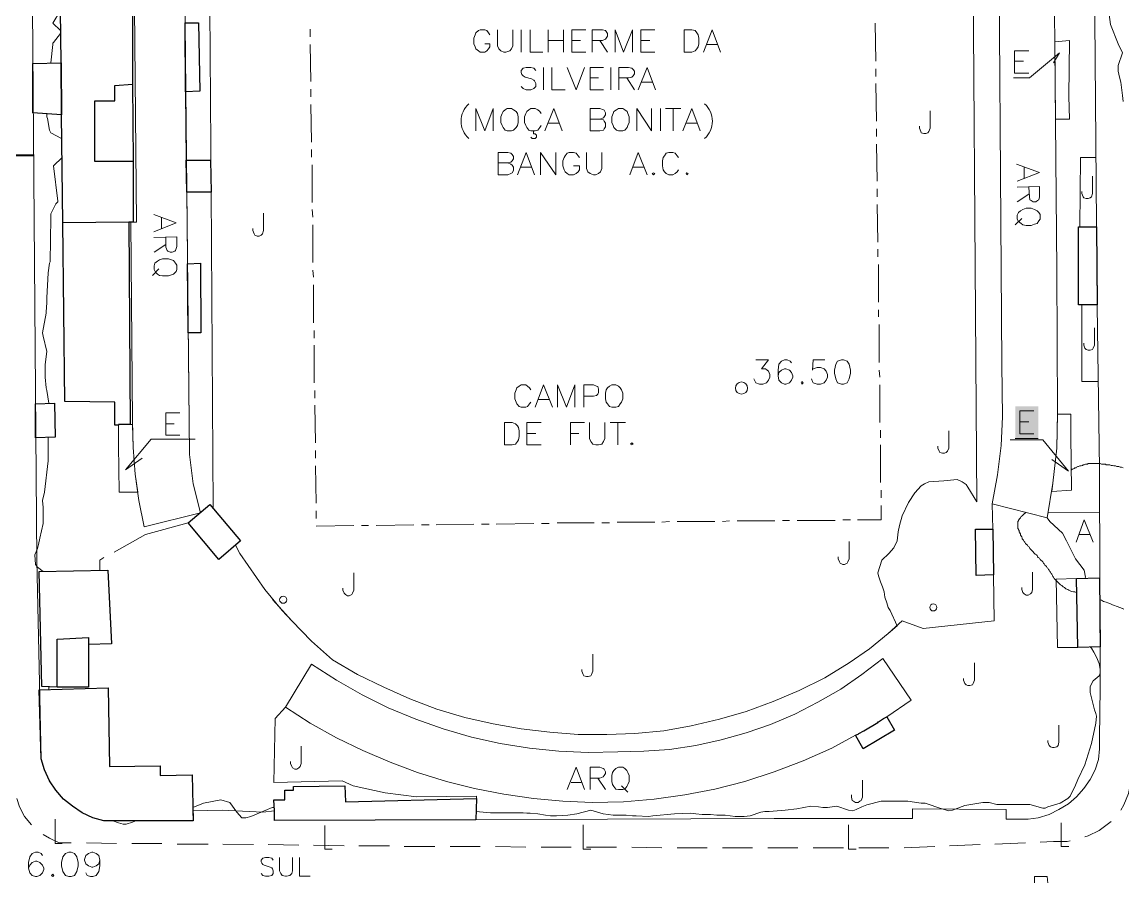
# Model space of a CAD drawing. Extents: x -2391 to 32076, y -11492 to 5852.
# Drawn here: x 4478.2 to 4624, y -1182.6 to -1069.4 of the extents above; entities that cross this region are included whole.
import ezdxf

# ---------------------------------------------------------------- set-up
doc = ezdxf.new("R2010")
doc.units = 0
doc.header["$LTSCALE"] = 7
for name, color, linetype in [('ALVE-CT', 3, 'CONTINUOUS'), ('PDF_A101 - EDIFICACAO', 7, 'CONTINUOUS'), ('PDF_A103 - PROJECAO_1', 7, 'CONTINUOUS'), ('PDF_A104 - PROJECAO_2', 7, 'CONTINUOUS'), ('PDF_A124 - MURO', 7, 'CONTINUOUS'), ('PDF_A133 - CANTEIRO_JARDIM_ESTUFA', 7, 'CONTINUOUS'), ('PDF_A135 - CAMPO_FUTEBOL', 7, 'CONTINUOUS'), ('PDF_A136 - ARQUIBANCADA', 7, 'CONTINUOUS'), ('PDF_B216 - OUTRAS_ENTIDADES_PRIVADAS', 7, 'CONTINUOUS'), ('PDF_C301 - MEIO_FIO_2D', 7, 'CONTINUOUS'), ('PDF_C307 - TXT_NOME_LOGRADOURO', 7, 'CONTINUOUS'), ('PDF_C315 - ESCADARIA', 7, 'CONTINUOUS'), ('PDF_C317 - BOCA_LOBO', 7, 'CONTINUOUS'), ('PDF_CARIMBO', 7, 'CONTINUOUS'), ('PDF_F601 - LIMITE_VEGETACAO', 7, 'CONTINUOUS'), ('PDF_F604 - TXT_AGRUPAMENTO_ARVORE', 7, 'CONTINUOUS'), ('PDF_I902 - LUMINARIA', 7, 'CONTINUOUS'), ('PDF_I903 - POSTE', 7, 'CONTINUOUS'), ('PDF_M1306 - SETA_INDICADORA_TEXTO', 7, 'CONTINUOUS'), ('PDF_N1401 - CURVA_MESTRA', 7, 'CONTINUOUS'), ('PDF_N1402 - CURVA_INTERMEDIARIA', 7, 'CONTINUOUS'), ('PDF_N1403 - COTA_DE_APARELHO', 7, 'CONTINUOUS')]:
    doc.layers.add(name, color=color, linetype=linetype)

msp = doc.modelspace()

# ---------------------------------------------------------------- linework, layer by layer
at = {"layer": 'ALVE-CT'}
msp.add_circle((4550.796, -1271.53), 500, dxfattribs=at)
at = {"layer": 'PDF_A101 - EDIFICACAO', "lineweight": 30}
for points in [[(4485.859, -1046.833), (4485.859, -1052.082), (4491.954, -1051.997), (4491.954, -1055.807), (4492.039, -1067.575), (4492.801, -1067.575), (4492.801, -1077.65), (4492.886, -1087.894), (4492.886, -1095.938), (4492.293, -1095.938), (4492.462, -1122.691), (4490.938, -1122.691), (4490.938, -1122.776), (4490.43, -1122.776), (4490.43, -1119.728), (4483.827, -1119.643), (4483.573, -1096.022), (4483.403, -1081.714), (4483.319, -1074.856), (4483.234, -1067.914), (4483.149, -1056.315), (4479.424, -1056.4), (4479.339, -1046.917)], [(4501.691, -1078.581), (4499.828, -1078.666), (4499.743, -1069.522), (4501.521, -1069.522)], [(4483.403, -1081.714), (4479.593, -1081.46), (4479.593, -1074.941), (4483.319, -1074.856)], [(4503.215, -1091.958), (4499.997, -1091.958), (4499.913, -1087.725), (4503.13, -1087.725)], [(4620.474, -1096.53), (4620.559, -1106.859), (4618.103, -1106.859), (4618.103, -1096.53)], [(4501.86, -1110.584), (4500.167, -1110.584), (4500.082, -1101.441), (4501.775, -1101.356)], [(4482.557, -1124.385), (4479.932, -1124.469), (4479.932, -1119.982), (4482.472, -1119.897)], [(4507.109, -1138.1), (4504.231, -1140.555), (4500.167, -1135.729), (4503.045, -1133.274)], [(4606.843, -1142.587), (4604.557, -1142.672), (4604.472, -1136.576), (4606.758, -1136.576)], [(4486.959, -1151.816), (4486.959, -1157.488), (4482.811, -1157.488), (4480.779, -1157.403), (4480.44, -1142.164), (4489.499, -1141.995), (4490.007, -1151.731)], [(4620.982, -1152.154), (4618.019, -1152.239), (4617.849, -1143.095), (4620.897, -1143.011)], [(4489.584, -1157.573), (4489.753, -1167.986), (4496.441, -1167.902), (4496.441, -1169.172), (4500.675, -1169.087), (4500.844, -1175.183), (4488.991, -1175.183), (4487.552, -1174.759), (4486.113, -1174.082), (4484.843, -1173.236), (4483.657, -1172.304), (4482.641, -1171.119), (4481.795, -1169.849), (4481.117, -1168.41), (4480.694, -1166.97), (4480.44, -1157.827)], [(4593.72, -1163.161), (4589.572, -1165.616), (4588.556, -1163.838), (4588.979, -1163.669), (4588.979, -1163.584), (4589.656, -1163.245), (4591.519, -1162.145), (4591.519, -1162.06), (4591.604, -1162.06), (4592.281, -1161.637), (4592.535, -1161.467), (4592.704, -1161.383)], [(4520.909, -1170.526), (4520.994, -1172.643), (4538.35, -1172.22), (4538.265, -1175.013), (4511.596, -1175.098), (4511.596, -1173.828), (4511.512, -1172.389), (4512.951, -1172.389), (4512.951, -1171.119), (4514.136, -1171.119), (4514.136, -1170.611)]]:
    msp.add_lwpolyline(points, close=True, dxfattribs=at)
at = {"layer": 'PDF_A103 - PROJECAO_1', "lineweight": 30}
for points in [[(4492.293, -1095.938), (4483.573, -1096.022), (4483.403, -1081.714), (4483.319, -1074.856), (4483.234, -1067.914), (4492.039, -1067.575), (4492.801, -1067.575), (4492.801, -1077.65), (4492.886, -1087.894), (4492.886, -1095.938)], [(4486.959, -1151.816), (4486.959, -1157.488), (4482.811, -1157.488), (4482.811, -1151.138), (4486.959, -1150.884)]]:
    msp.add_lwpolyline(points, close=True, dxfattribs=at)
at = {"layer": 'PDF_A104 - PROJECAO_2', "lineweight": 30}
msp.add_lwpolyline([(4492.886, -1087.894), (4487.806, -1087.894), (4487.806, -1079.851), (4490.43, -1079.851), (4490.43, -1077.819), (4492.801, -1077.65)], close=True, dxfattribs=at)
at = {"layer": 'PDF_A124 - MURO', "lineweight": 9}
for points in [[(4619.712, -1003.908), (4620.559, -1107.028), (4620.897, -1128.533), (4620.982, -1157.573), (4620.897, -1164.176), (4620.897, -1165.616), (4620.728, -1167.055), (4620.305, -1168.41), (4619.627, -1169.68), (4618.781, -1170.865), (4617.849, -1171.966), (4616.749, -1172.897), (4615.479, -1173.659), (4614.209, -1174.336), (4612.769, -1174.759), (4611.415, -1174.929), (4609.891, -1174.929), (4608.536, -1174.929), (4608.536, -1173.659), (4596.091, -1173.574), (4596.091, -1174.844), (4577.803, -1174.844), (4511.596, -1175.098), (4511.596, -1173.828), (4510.072, -1173.997), (4504.654, -1173.744), (4500.759, -1173.828), (4500.844, -1175.183), (4488.991, -1175.183), (4487.552, -1174.759), (4486.113, -1174.082), (4484.843, -1173.236), (4483.657, -1172.304), (4482.641, -1171.119), (4481.795, -1169.849), (4481.117, -1168.41), (4480.694, -1166.97), (4480.101, -1140.725), (4478.831, -977.408)], [(4499.743, -1069.522), (4499.489, -1043.361)], [(4607.436, -1045.478), (4607.944, -1114.733), (4608.028, -1121.675), (4607.859, -1125.485), (4607.351, -1129.38), (4606.674, -1133.19), (4606.758, -1136.576)], [(4499.913, -1087.725), (4499.828, -1078.666)], [(4501.775, -1134.375), (4500.844, -1130.565), (4500.336, -1126.67), (4499.997, -1091.958)], [(4490.346, -1139.624), (4494.494, -1137.253), (4500.167, -1135.729)], [(4488.483, -1141.995), (4488.483, -1140.64), (4488.991, -1140.301)], [(4511.342, -1145.889), (4513.882, -1148.683), (4516.507, -1151.392), (4519.301, -1153.848), (4522.603, -1155.795), (4526.074, -1157.488), (4529.545, -1159.012), (4533.101, -1160.367), (4536.826, -1161.467), (4540.551, -1162.314), (4544.277, -1162.991), (4548.086, -1163.415), (4551.812, -1163.753), (4555.621, -1163.753), (4559.347, -1163.584), (4563.157, -1163.245), (4566.797, -1162.568), (4570.522, -1161.721), (4574.078, -1160.705), (4577.634, -1159.351), (4581.105, -1157.911), (4584.492, -1156.218), (4587.709, -1154.271), (4590.418, -1152.408), (4592.874, -1150.376), (4594.736, -1148.683), (4597.53, -1149.699), (4606.928, -1148.683), (4606.843, -1142.587)]]:
    msp.add_lwpolyline(points, dxfattribs=at)
at = {"layer": 'PDF_A133 - CANTEIRO_JARDIM_ESTUFA', "lineweight": 9}
for points in [[(4603.964, -1039.297), (4604.642, -1132.936), (4603.456, -1130.988), (4603.202, -1130.65), (4602.694, -1130.311), (4602.017, -1129.972), (4600.239, -1130.142), (4598.292, -1130.311), (4597.699, -1130.565), (4597.276, -1130.819), (4596.429, -1131.75), (4595.583, -1133.02), (4594.736, -1134.798), (4594.397, -1136.068), (4594.228, -1136.915), (4594.059, -1138.1), (4593.635, -1139.031), (4592.958, -1139.793), (4592.027, -1140.64), (4591.519, -1142.333), (4591.604, -1142.757), (4591.858, -1143.519), (4592.112, -1144.196), (4592.366, -1144.873), (4592.45, -1145.55), (4592.704, -1146.312), (4592.874, -1146.905), (4593.127, -1147.328), (4594.059, -1149.36), (4592.874, -1150.376), (4590.418, -1152.408), (4587.709, -1154.271), (4584.492, -1156.218), (4581.105, -1157.911), (4577.634, -1159.351), (4574.078, -1160.705), (4570.522, -1161.721), (4566.797, -1162.568), (4563.157, -1163.245), (4559.347, -1163.584), (4555.621, -1163.753), (4551.812, -1163.753), (4548.086, -1163.415), (4544.277, -1162.991), (4540.551, -1162.314), (4536.826, -1161.467), (4533.101, -1160.367), (4529.545, -1159.012), (4526.074, -1157.488), (4522.603, -1155.795), (4519.301, -1153.848), (4516.507, -1151.392), (4513.882, -1148.683), (4512.612, -1147.328), (4510.326, -1144.535), (4507.024, -1139.793), (4506.432, -1138.693), (4507.109, -1138.1), (4503.469, -1133.782), (4503.215, -1091.958), (4502.791, -1037.096)], [(4598.461, -1081.206), (4598.461, -1083.492), (4598.292, -1083.915), (4598.123, -1084.085), (4597.869, -1084.169), (4597.615, -1084.169), (4597.276, -1084.085), (4597.191, -1083.915), (4597.022, -1083.492), (4597.022, -1083.238)], [(4618.273, -1096.53), (4618.357, -1087.386), (4620.389, -1087.386)], [(4619.966, -1089.842), (4619.966, -1092.128), (4619.797, -1092.551), (4619.627, -1092.72), (4619.373, -1092.805), (4619.119, -1092.805), (4618.781, -1092.72), (4618.696, -1092.551), (4618.527, -1092.128), (4618.527, -1091.874)], [(4510.157, -1094.752), (4510.157, -1097.038), (4509.988, -1097.461), (4509.818, -1097.631), (4509.564, -1097.8), (4509.31, -1097.8), (4508.972, -1097.631), (4508.887, -1097.461), (4508.718, -1097.038), (4508.718, -1096.784)], [(4618.527, -1106.859), (4618.527, -1117.019), (4620.728, -1117.019)], [(4620.22, -1109.907), (4620.22, -1112.193), (4620.051, -1112.616), (4619.966, -1112.786), (4619.627, -1112.87), (4619.373, -1112.87), (4619.119, -1112.786), (4618.95, -1112.616), (4618.781, -1112.193), (4618.781, -1111.939)], [(4600.917, -1123.538), (4600.917, -1125.824), (4600.747, -1126.247), (4600.578, -1126.416), (4600.324, -1126.501), (4600.07, -1126.501), (4599.731, -1126.416), (4599.647, -1126.247), (4599.477, -1125.824), (4599.477, -1125.57)], [(4620.897, -1134.29), (4614.124, -1134.375)], [(4587.709, -1138.185), (4587.709, -1140.471), (4587.54, -1140.894), (4587.455, -1141.063), (4587.116, -1141.233), (4586.862, -1141.233), (4586.524, -1141.063), (4586.439, -1140.894), (4586.27, -1140.471), (4586.27, -1140.217)], [(4522.095, -1142.333), (4522.095, -1144.619), (4521.925, -1145.042), (4521.841, -1145.212), (4521.502, -1145.381), (4521.248, -1145.381), (4520.994, -1145.212), (4520.825, -1145.042), (4520.655, -1144.619), (4520.655, -1144.365)], [(4612.008, -1142.249), (4612.008, -1144.535), (4611.923, -1144.958), (4611.754, -1145.127), (4611.415, -1145.296), (4611.161, -1145.296), (4610.907, -1145.127), (4610.738, -1144.958), (4610.568, -1144.535), (4610.568, -1144.281)], [(4618.019, -1152.239), (4615.309, -1152.239), (4615.14, -1143.18), (4617.849, -1143.095)], [(4553.759, -1153.086), (4553.759, -1155.371), (4553.59, -1155.795), (4553.505, -1155.964), (4553.166, -1156.049), (4552.912, -1156.049), (4552.574, -1155.964), (4552.489, -1155.795), (4552.32, -1155.371), (4552.32, -1155.117)], [(4604.303, -1154.271), (4604.303, -1156.557), (4604.134, -1156.98), (4604.049, -1157.149), (4603.71, -1157.234), (4603.456, -1157.234), (4603.202, -1157.149), (4603.033, -1156.98), (4602.864, -1156.557), (4602.864, -1156.303)], [(4513.036, -1160.113), (4511.681, -1161.637), (4511.512, -1170.103), (4520.571, -1169.849), (4522.01, -1170.526), (4526.243, -1171.458), (4530.392, -1171.966), (4538.35, -1171.881), (4538.35, -1172.22)], [(4615.479, -1162.483), (4615.479, -1164.769), (4615.394, -1165.192), (4615.225, -1165.362), (4614.886, -1165.446), (4614.632, -1165.446), (4614.378, -1165.362), (4614.209, -1165.192), (4614.039, -1164.769), (4614.039, -1164.515)], [(4515.152, -1165.277), (4515.152, -1167.563), (4514.983, -1167.986), (4514.814, -1168.156), (4514.56, -1168.325), (4514.306, -1168.325), (4513.967, -1168.156), (4513.882, -1167.986), (4513.713, -1167.563), (4513.713, -1167.309)], [(4589.487, -1169.764), (4589.487, -1172.05), (4589.318, -1172.474), (4589.148, -1172.558), (4588.894, -1172.728), (4588.556, -1172.728), (4588.302, -1172.558), (4588.132, -1172.474), (4588.048, -1172.05), (4588.048, -1171.712)]]:
    msp.add_lwpolyline(points, dxfattribs=at)
at = {"layer": 'PDF_A135 - CAMPO_FUTEBOL', "lineweight": 9}
for points in [[(4516.337, -1070.369), (4516.337, -1071.385)], [(4591.265, -1074.602), (4591.18, -1069.607)], [(4516.337, -1072.401), (4516.422, -1077.311)], [(4591.265, -1076.634), (4591.265, -1075.618)], [(4591.35, -1082.561), (4591.265, -1077.565)], [(4516.422, -1078.327), (4516.422, -1079.343)], [(4516.422, -1080.359), (4516.507, -1085.355)], [(4591.35, -1084.593), (4591.35, -1083.577)], [(4516.507, -1086.286), (4516.507, -1087.302)], [(4591.434, -1090.519), (4591.35, -1085.609)], [(4516.591, -1088.318), (4516.591, -1093.313)], [(4591.434, -1092.551), (4591.434, -1091.535)], [(4591.519, -1098.562), (4591.434, -1093.567)], [(4516.591, -1094.244), (4516.676, -1095.26)], [(4516.676, -1096.276), (4516.676, -1101.271)], [(4591.519, -1100.509), (4591.519, -1099.493)], [(4516.676, -1102.287), (4516.761, -1103.219)], [(4591.604, -1106.52), (4591.604, -1101.525)], [(4516.761, -1104.235), (4516.761, -1109.23)], [(4591.604, -1108.468), (4591.604, -1107.536)], [(4591.688, -1114.479), (4591.688, -1109.484)], [(4516.845, -1110.246), (4516.845, -1111.262)], [(4516.845, -1112.193), (4516.845, -1117.188)], [(4591.773, -1116.426), (4591.688, -1115.495)], [(4516.93, -1118.204), (4516.93, -1119.22)], [(4545.546, -1118.119), (4545.377, -1117.865), (4545.123, -1117.611), (4544.869, -1117.442), (4544.277, -1117.442), (4544.023, -1117.611), (4543.684, -1117.865), (4543.599, -1118.119), (4543.43, -1118.543), (4543.43, -1119.305), (4543.599, -1119.728), (4543.684, -1119.982), (4544.023, -1120.321), (4544.277, -1120.405), (4544.869, -1120.405), (4545.123, -1120.321), (4545.377, -1119.982), (4545.546, -1119.728)], [(4546.139, -1120.405), (4547.24, -1117.442), (4548.425, -1120.405)], [(4549.102, -1120.405), (4549.102, -1117.442), (4550.288, -1120.405), (4551.388, -1117.442), (4551.388, -1120.405)], [(4552.574, -1120.405), (4552.574, -1117.442), (4553.844, -1117.442), (4554.267, -1117.611), (4554.436, -1117.696), (4554.521, -1118.035), (4554.521, -1118.458), (4554.436, -1118.712), (4554.267, -1118.881), (4553.844, -1118.966), (4552.574, -1118.966)], [(4591.773, -1122.437), (4591.773, -1117.442)], [(4546.562, -1119.389), (4548.002, -1119.389)], [(4516.93, -1120.151), (4517.015, -1125.147)], [(4546.901, -1125.4), (4545.038, -1125.4), (4545.038, -1122.437), (4546.901, -1122.437)], [(4550.796, -1125.4), (4550.796, -1122.437), (4552.658, -1122.437)], [(4553.336, -1122.437), (4553.336, -1124.554), (4553.505, -1124.977), (4553.759, -1125.316), (4554.182, -1125.4), (4554.521, -1125.4), (4554.944, -1125.316), (4555.198, -1124.977), (4555.367, -1124.554), (4555.367, -1122.437)], [(4556.045, -1122.437), (4558.077, -1122.437)], [(4557.061, -1122.437), (4557.061, -1125.4)], [(4545.038, -1123.877), (4546.224, -1123.877)], [(4550.796, -1123.877), (4551.896, -1123.877)], [(4591.858, -1124.469), (4591.858, -1123.453)], [(4591.858, -1130.396), (4591.858, -1125.4)], [(4517.015, -1126.162), (4517.015, -1127.178)], [(4517.015, -1128.194), (4517.099, -1133.105)], [(4591.942, -1132.428), (4591.942, -1131.412)], [(4517.099, -1134.121), (4517.099, -1135.137)], [(4588.81, -1135.306), (4591.942, -1135.306), (4591.942, -1133.444)], [(4525.058, -1136.068), (4530.053, -1135.983)], [(4531.069, -1135.983), (4532.085, -1135.983)], [(4533.016, -1135.983), (4538.011, -1135.899)], [(4539.027, -1135.899), (4540.043, -1135.899)], [(4540.975, -1135.899), (4545.97, -1135.814)], [(4546.986, -1135.814), (4548.002, -1135.814)], [(4549.018, -1135.729), (4553.928, -1135.729)], [(4554.944, -1135.729), (4555.96, -1135.729)], [(4556.976, -1135.645), (4561.971, -1135.645)], [(4562.903, -1135.645), (4563.918, -1135.56)], [(4564.934, -1135.56), (4569.93, -1135.56)], [(4570.946, -1135.56), (4571.877, -1135.475)], [(4572.893, -1135.475), (4577.888, -1135.475)], [(4578.904, -1135.391), (4579.835, -1135.391)], [(4580.851, -1135.391), (4585.846, -1135.391)], [(4586.862, -1135.306), (4587.878, -1135.306)], [(4517.099, -1136.153), (4522.095, -1136.068)], [(4523.111, -1136.068), (4524.042, -1136.068)]]:
    msp.add_lwpolyline(points, dxfattribs=at)
for points in [[(4556.299, -1117.442), (4555.96, -1117.611), (4555.706, -1117.865), (4555.537, -1118.119), (4555.452, -1118.543), (4555.452, -1119.305), (4555.537, -1119.728), (4555.706, -1119.982), (4555.96, -1120.321), (4556.299, -1120.405), (4556.807, -1120.405), (4557.145, -1120.321), (4557.399, -1119.982), (4557.569, -1119.728), (4557.738, -1119.305), (4557.738, -1118.543), (4557.569, -1118.119), (4557.399, -1117.865), (4557.145, -1117.611), (4556.807, -1117.442)], [(4542.075, -1125.4), (4542.075, -1122.437), (4543.091, -1122.437), (4543.515, -1122.607), (4543.769, -1122.861), (4543.938, -1123.115), (4544.023, -1123.538), (4544.023, -1124.3), (4543.938, -1124.723), (4543.769, -1124.977), (4543.515, -1125.316), (4543.091, -1125.4)], [(4558.923, -1125.147), (4558.754, -1125.316), (4558.923, -1125.4), (4559.093, -1125.316)]]:
    msp.add_lwpolyline(points, close=True, dxfattribs=at)
at = {"layer": 'PDF_A136 - ARQUIBANCADA', "lineweight": 9}
for points in [[(4614.632, -1038.281), (4615.225, -1102.287), (4615.309, -1121.167), (4615.225, -1125.824), (4614.717, -1130.48), (4613.955, -1135.052), (4606.674, -1133.19), (4607.351, -1129.38), (4607.859, -1125.485), (4608.028, -1121.675), (4607.944, -1114.733), (4607.436, -1045.478)], [(4499.489, -1043.361), (4500.336, -1126.67), (4500.844, -1130.565), (4501.775, -1134.375), (4494.325, -1136.237), (4493.648, -1132.766), (4493.14, -1129.295), (4492.886, -1125.739), (4492.801, -1122.268), (4492.547, -1095.938), (4493.309, -1095.938), (4493.055, -1067.575)], [(4609.891, -1088.233), (4612.939, -1089.334), (4609.976, -1090.519)], [(4610.907, -1088.656), (4610.907, -1090.096)], [(4609.976, -1091.281), (4612.939, -1091.196), (4612.939, -1092.551), (4612.854, -1092.974), (4612.685, -1093.059), (4612.431, -1093.228), (4612.092, -1093.228), (4611.838, -1093.059), (4611.669, -1092.974), (4611.584, -1092.551), (4611.5, -1091.281)], [(4611.5, -1092.212), (4609.976, -1093.228)], [(4495.595, -1094.922), (4498.558, -1096.022), (4495.595, -1097.207)], [(4496.611, -1095.345), (4496.611, -1096.784)], [(4610.568, -1095.43), (4609.722, -1096.276)], [(4495.595, -1097.969), (4498.643, -1097.885), (4498.643, -1099.155), (4498.473, -1099.663), (4498.389, -1099.747), (4498.05, -1099.917), (4497.796, -1099.917), (4497.457, -1099.747), (4497.373, -1099.663), (4497.203, -1099.239), (4497.203, -1097.885)], [(4497.203, -1098.901), (4495.68, -1099.917)], [(4496.272, -1102.118), (4495.426, -1102.965)], [(4550.372, -1171.034), (4551.558, -1168.071), (4552.658, -1171.034)], [(4553.42, -1171.034), (4553.42, -1168.071), (4554.69, -1168.071), (4555.113, -1168.24), (4555.283, -1168.325), (4555.452, -1168.664), (4555.452, -1168.918), (4555.283, -1169.172), (4555.113, -1169.341), (4554.69, -1169.51), (4553.42, -1169.51)], [(4554.436, -1169.51), (4555.452, -1171.034)], [(4550.88, -1170.103), (4552.235, -1170.103)], [(4557.569, -1170.526), (4558.415, -1171.373)]]:
    msp.add_lwpolyline(points, dxfattribs=at)
for points in [[(4613.023, -1094.922), (4612.854, -1094.668), (4612.6, -1094.414), (4612.262, -1094.244), (4611.838, -1094.075), (4611.161, -1094.075), (4610.738, -1094.244), (4610.399, -1094.414), (4610.145, -1094.668), (4609.976, -1095.006), (4609.976, -1095.514), (4610.145, -1095.853), (4610.484, -1096.107), (4610.738, -1096.276), (4611.161, -1096.361), (4611.838, -1096.361), (4612.262, -1096.192), (4612.6, -1096.107), (4612.854, -1095.768), (4613.023, -1095.514)], [(4498.643, -1101.61), (4498.473, -1101.356), (4498.219, -1101.017), (4497.965, -1100.933), (4497.542, -1100.763), (4496.78, -1100.763), (4496.357, -1100.933), (4496.103, -1101.102), (4495.764, -1101.356), (4495.68, -1101.695), (4495.68, -1102.203), (4495.849, -1102.541), (4496.103, -1102.795), (4496.357, -1102.965), (4496.78, -1103.049), (4497.542, -1103.049), (4497.965, -1102.88), (4498.219, -1102.795), (4498.558, -1102.457), (4498.643, -1102.203)], [(4516.507, -1154.44), (4519.809, -1156.557), (4523.195, -1158.504), (4526.666, -1160.197), (4530.307, -1161.721), (4533.948, -1162.991), (4537.673, -1164.092), (4541.483, -1164.938), (4545.377, -1165.531), (4549.272, -1165.954), (4553.166, -1166.124), (4557.061, -1166.039), (4560.532, -1165.954), (4563.918, -1165.7), (4567.39, -1165.192), (4570.776, -1164.43), (4574.078, -1163.499), (4577.295, -1162.399), (4580.513, -1161.044), (4583.56, -1159.435), (4586.608, -1157.742), (4589.402, -1155.795), (4592.196, -1153.678), (4595.921, -1159.181), (4592.704, -1161.383), (4592.535, -1161.467), (4592.281, -1161.637), (4591.604, -1162.06), (4591.519, -1162.145), (4589.656, -1163.245), (4588.979, -1163.584), (4588.979, -1163.669), (4588.556, -1163.838), (4585.423, -1165.531), (4581.613, -1167.224), (4577.803, -1168.664), (4573.909, -1169.934), (4569.93, -1170.95), (4565.95, -1171.712), (4561.887, -1172.304), (4557.823, -1172.643), (4553.674, -1172.728), (4549.78, -1172.558), (4545.885, -1172.22), (4541.991, -1171.627), (4538.096, -1170.865), (4534.371, -1169.934), (4530.561, -1168.748), (4526.92, -1167.394), (4523.28, -1165.87), (4519.809, -1164.176), (4516.337, -1162.229), (4513.036, -1160.113)], [(4557.145, -1168.071), (4556.807, -1168.24), (4556.553, -1168.494), (4556.383, -1168.748), (4556.299, -1169.172), (4556.299, -1169.934), (4556.383, -1170.357), (4556.553, -1170.611), (4556.807, -1170.95), (4557.145, -1171.034), (4557.738, -1171.034), (4557.992, -1170.95), (4558.246, -1170.611), (4558.415, -1170.357), (4558.585, -1169.934), (4558.585, -1169.172), (4558.415, -1168.748), (4558.246, -1168.494), (4557.992, -1168.24), (4557.738, -1168.071)]]:
    msp.add_lwpolyline(points, close=True, dxfattribs=at)
at = {"layer": 'PDF_B216 - OUTRAS_ENTIDADES_PRIVADAS', "lineweight": 9}
for points in [[(4540.128, -1071.131), (4539.959, -1070.877), (4539.705, -1070.538), (4539.451, -1070.454), (4538.858, -1070.454), (4538.604, -1070.538), (4538.265, -1070.877), (4538.181, -1071.131), (4538.011, -1071.554), (4538.011, -1072.316), (4538.181, -1072.74), (4538.265, -1072.994), (4538.604, -1073.248), (4538.858, -1073.417), (4539.451, -1073.417), (4539.705, -1073.248), (4539.959, -1072.994), (4540.128, -1072.74), (4540.128, -1072.316), (4539.451, -1072.316)], [(4541.144, -1070.454), (4541.144, -1072.57), (4541.313, -1072.994), (4541.567, -1073.248), (4541.991, -1073.417), (4542.245, -1073.417), (4542.753, -1073.248), (4543.007, -1072.994), (4543.176, -1072.57), (4543.176, -1070.454)], [(4544.277, -1070.454), (4544.277, -1073.417)], [(4545.462, -1070.454), (4545.462, -1073.417), (4547.155, -1073.417)], [(4547.832, -1070.454), (4547.832, -1073.417)], [(4549.864, -1070.454), (4549.864, -1073.417)], [(4552.828, -1073.417), (4550.965, -1073.417), (4550.965, -1070.454), (4552.828, -1070.454)], [(4553.674, -1073.417), (4553.674, -1070.454), (4555.029, -1070.454), (4555.452, -1070.538), (4555.537, -1070.708), (4555.706, -1070.962), (4555.706, -1071.3), (4555.537, -1071.554), (4555.452, -1071.724), (4555.029, -1071.893), (4553.674, -1071.893)], [(4556.722, -1073.417), (4556.722, -1070.454), (4557.823, -1073.417), (4559.008, -1070.454), (4559.008, -1073.417)], [(4561.971, -1073.417), (4560.109, -1073.417), (4560.109, -1070.454), (4561.971, -1070.454)], [(4568.406, -1073.417), (4569.591, -1070.454), (4570.692, -1073.417)], [(4547.832, -1071.893), (4549.864, -1071.893)], [(4550.965, -1071.893), (4552.15, -1071.893)], [(4554.69, -1071.893), (4555.706, -1073.417)], [(4560.109, -1071.893), (4561.294, -1071.893)], [(4568.829, -1072.401), (4570.268, -1072.401)], [(4546.224, -1075.872), (4545.97, -1075.534), (4545.546, -1075.449), (4544.954, -1075.449), (4544.53, -1075.534), (4544.277, -1075.872), (4544.277, -1076.126), (4544.361, -1076.38), (4544.53, -1076.55), (4544.784, -1076.719), (4545.631, -1076.973), (4545.97, -1077.142), (4546.054, -1077.227), (4546.224, -1077.565), (4546.224, -1077.989), (4545.97, -1078.243), (4545.546, -1078.412), (4544.954, -1078.412), (4544.53, -1078.243), (4544.277, -1077.989)], [(4547.24, -1075.449), (4547.24, -1078.412)], [(4548.34, -1075.449), (4548.34, -1078.412), (4550.118, -1078.412)], [(4550.372, -1075.449), (4551.558, -1078.412), (4552.658, -1075.449)], [(4555.198, -1078.412), (4553.42, -1078.412), (4553.42, -1075.449), (4555.198, -1075.449)], [(4556.129, -1075.449), (4556.129, -1078.412)], [(4557.23, -1078.412), (4557.23, -1075.449), (4558.5, -1075.449), (4558.923, -1075.534), (4559.093, -1075.703), (4559.262, -1075.957), (4559.262, -1076.296), (4559.093, -1076.55), (4558.923, -1076.719), (4558.5, -1076.804), (4557.23, -1076.804)], [(4559.77, -1078.412), (4560.955, -1075.449), (4562.056, -1078.412)], [(4553.42, -1076.804), (4554.521, -1076.804)], [(4558.246, -1076.804), (4559.262, -1078.412)], [(4560.193, -1077.396), (4561.633, -1077.396)], [(4538.265, -1083.831), (4538.265, -1080.867), (4539.451, -1083.831), (4540.551, -1080.867), (4540.551, -1083.831)], [(4546.901, -1081.545), (4546.732, -1081.291), (4546.478, -1081.037), (4546.139, -1080.867), (4545.546, -1080.867), (4545.292, -1081.037), (4545.038, -1081.291), (4544.869, -1081.545), (4544.7, -1081.968), (4544.7, -1082.73), (4544.869, -1083.153), (4545.038, -1083.407), (4545.292, -1083.746), (4545.546, -1083.831), (4546.139, -1083.831), (4546.478, -1083.746), (4546.732, -1083.407), (4546.901, -1083.153)], [(4547.409, -1083.831), (4548.594, -1080.867), (4549.695, -1083.831)], [(4554.69, -1082.307), (4555.198, -1082.391), (4555.283, -1082.561), (4555.452, -1082.815), (4555.452, -1083.323), (4555.283, -1083.577), (4555.198, -1083.746), (4554.69, -1083.831), (4553.42, -1083.831), (4553.42, -1080.867), (4554.69, -1080.867), (4555.198, -1081.037), (4555.283, -1081.121), (4555.452, -1081.46), (4555.452, -1081.714), (4555.283, -1081.968), (4555.198, -1082.137), (4554.69, -1082.307), (4553.42, -1082.307)], [(4559.601, -1083.831), (4559.601, -1080.867), (4561.548, -1083.831), (4561.548, -1080.867)], [(4562.733, -1080.867), (4562.733, -1083.831)], [(4563.411, -1080.867), (4565.442, -1080.867)], [(4564.426, -1080.867), (4564.426, -1083.831)], [(4565.696, -1083.831), (4566.882, -1080.867), (4567.982, -1083.831)], [(4547.832, -1082.815), (4549.272, -1082.815)], [(4566.12, -1082.815), (4567.559, -1082.815)], [(4545.546, -1084.677), (4545.716, -1084.847), (4546.139, -1084.847), (4546.308, -1084.677), (4546.308, -1084.423), (4546.139, -1084.254), (4545.885, -1084.254), (4545.885, -1083.831)], [(4542.499, -1088.064), (4542.922, -1088.233), (4543.091, -1088.402), (4543.261, -1088.656), (4543.261, -1089.08), (4543.091, -1089.418), (4542.922, -1089.503), (4542.499, -1089.672), (4541.229, -1089.672), (4541.229, -1086.709), (4542.499, -1086.709), (4542.922, -1086.794), (4543.091, -1086.963), (4543.261, -1087.217), (4543.261, -1087.556), (4543.091, -1087.81), (4542.922, -1087.979), (4542.499, -1088.064), (4541.229, -1088.064)], [(4543.769, -1089.672), (4544.954, -1086.709), (4546.054, -1089.672)], [(4546.816, -1089.672), (4546.816, -1086.709), (4548.848, -1089.672), (4548.848, -1086.709)], [(4551.981, -1087.386), (4551.812, -1087.132), (4551.558, -1086.794), (4551.219, -1086.709), (4550.626, -1086.709), (4550.372, -1086.794), (4550.118, -1087.132), (4549.949, -1087.386), (4549.78, -1087.81), (4549.78, -1088.487), (4549.949, -1088.995), (4550.118, -1089.249), (4550.372, -1089.503), (4550.626, -1089.672), (4551.219, -1089.672), (4551.558, -1089.503), (4551.812, -1089.249), (4551.981, -1088.995), (4551.981, -1088.487), (4551.219, -1088.487)], [(4552.912, -1086.709), (4552.912, -1088.826), (4553.082, -1089.249), (4553.42, -1089.503), (4553.844, -1089.672), (4554.098, -1089.672), (4554.521, -1089.503), (4554.775, -1089.249), (4554.944, -1088.826), (4554.944, -1086.709)], [(4558.669, -1089.672), (4559.77, -1086.709), (4560.955, -1089.672)], [(4565.104, -1087.386), (4564.934, -1087.132), (4564.68, -1086.794), (4564.342, -1086.709), (4563.834, -1086.709), (4563.495, -1086.794), (4563.241, -1087.132), (4563.072, -1087.386), (4562.987, -1087.81), (4562.987, -1088.487), (4563.072, -1088.995), (4563.241, -1089.249), (4563.495, -1089.503), (4563.834, -1089.672), (4564.342, -1089.672), (4564.68, -1089.503), (4564.934, -1089.249), (4565.104, -1088.995)], [(4544.277, -1088.656), (4545.631, -1088.656)], [(4559.093, -1088.656), (4560.532, -1088.656)]]:
    msp.add_lwpolyline(points, dxfattribs=at)
for points in [[(4565.866, -1073.417), (4565.866, -1070.454), (4566.882, -1070.454), (4567.305, -1070.538), (4567.559, -1070.877), (4567.728, -1071.131), (4567.813, -1071.554), (4567.813, -1072.316), (4567.728, -1072.74), (4567.559, -1072.994), (4567.305, -1073.248), (4566.882, -1073.417)], [(4542.414, -1080.867), (4542.16, -1081.037), (4541.906, -1081.291), (4541.737, -1081.545), (4541.567, -1081.968), (4541.567, -1082.73), (4541.737, -1083.153), (4541.906, -1083.407), (4542.16, -1083.746), (4542.414, -1083.831), (4543.007, -1083.831), (4543.261, -1083.746), (4543.599, -1083.407), (4543.769, -1083.153), (4543.853, -1082.73), (4543.853, -1081.968), (4543.769, -1081.545), (4543.599, -1081.291), (4543.261, -1081.037), (4543.007, -1080.867)], [(4557.145, -1080.867), (4556.891, -1081.037), (4556.553, -1081.291), (4556.468, -1081.545), (4556.299, -1081.968), (4556.299, -1082.73), (4556.468, -1083.153), (4556.553, -1083.407), (4556.891, -1083.746), (4557.145, -1083.831), (4557.738, -1083.831), (4557.992, -1083.746), (4558.331, -1083.407), (4558.415, -1083.153), (4558.585, -1082.73), (4558.585, -1081.968), (4558.415, -1081.545), (4558.331, -1081.291), (4557.992, -1081.037), (4557.738, -1080.867)], [(4561.802, -1089.418), (4561.633, -1089.503), (4561.802, -1089.672), (4561.971, -1089.503)], [(4566.204, -1089.418), (4566.12, -1089.503), (4566.204, -1089.672), (4566.374, -1089.503)]]:
    msp.add_lwpolyline(points, close=True, dxfattribs=at)
for centre, start, end in [((4539.366, -1082.561), 131.63354, 228.36646), ((4566.543, -1082.561), 311.63354, 48.36646)]:
    msp.add_arc(centre, 3.058, start, end, dxfattribs=at)
at = {"layer": 'PDF_C301 - MEIO_FIO_2D', "lineweight": 9}
for points in [[(4623.691, -1173.744), (4624.114, -1173.066), (4624.707, -1171.542), (4625.046, -1170.018)], [(4477.477, -1172.22), (4477.815, -1173.32), (4478.493, -1174.59), (4479.424, -1175.691)], [(4618.95, -1177.299), (4619.373, -1177.13), (4620.813, -1176.453), (4622.082, -1175.521), (4622.421, -1175.267)], [(4480.948, -1176.961), (4481.795, -1177.469), (4483.065, -1178.061), (4484.673, -1178.061)], [(4486.705, -1178.061), (4490.684, -1178.146)], [(4492.716, -1178.146), (4496.695, -1178.146)], [(4498.727, -1178.231), (4502.791, -1178.231)], [(4504.739, -1178.231), (4508.802, -1178.315)], [(4510.75, -1178.315), (4514.814, -1178.4)], [(4601.001, -1178.485), (4605.065, -1178.315)], [(4607.012, -1178.231), (4611.076, -1178.061)], [(4613.023, -1177.977), (4614.801, -1177.892), (4616.579, -1177.892), (4617.003, -1177.807)], [(4516.761, -1178.4), (4520.825, -1178.485)], [(4522.772, -1178.485), (4526.836, -1178.485)], [(4528.783, -1178.569), (4532.847, -1178.569)], [(4534.879, -1178.569), (4538.858, -1178.569)], [(4540.89, -1178.569), (4544.869, -1178.654)], [(4546.901, -1178.654), (4550.88, -1178.654)], [(4552.912, -1178.654), (4556.891, -1178.654)], [(4558.923, -1178.654), (4562.903, -1178.739)], [(4564.934, -1178.739), (4568.914, -1178.739)], [(4570.946, -1178.739), (4574.925, -1178.739)], [(4576.957, -1178.739), (4579.92, -1178.739), (4580.936, -1178.739)], [(4582.968, -1178.739), (4586.947, -1178.739)], [(4588.979, -1178.739), (4592.958, -1178.739)], [(4594.99, -1178.739), (4599.054, -1178.569)]]:
    msp.add_lwpolyline(points, dxfattribs=at)
at = {"layer": 'PDF_C307 - TXT_NOME_LOGRADOURO', "lineweight": 9}
for points in [[(4511.427, -1180.347), (4511.258, -1180.093), (4510.834, -1180.009), (4510.411, -1180.009), (4510.072, -1180.093), (4509.818, -1180.347), (4509.818, -1180.601), (4509.903, -1180.771), (4510.072, -1180.94), (4510.242, -1181.025), (4511.004, -1181.279), (4511.258, -1181.363), (4511.342, -1181.533), (4511.427, -1181.787), (4511.427, -1182.125), (4511.258, -1182.379), (4510.834, -1182.464), (4510.411, -1182.464), (4510.072, -1182.379), (4509.818, -1182.125)], [(4512.274, -1180.009), (4512.274, -1181.787), (4512.443, -1182.125), (4512.612, -1182.379), (4513.036, -1182.464), (4513.205, -1182.464), (4513.628, -1182.379), (4513.882, -1182.125), (4513.967, -1181.787), (4513.967, -1180.009)], [(4514.898, -1180.009), (4514.898, -1182.464), (4516.337, -1182.464)]]:
    msp.add_lwpolyline(points, dxfattribs=at)
at = {"layer": 'PDF_C315 - ESCADARIA', "lineweight": 9}
for points in [[(4611.5, -1076.211), (4609.637, -1076.211), (4609.637, -1073.248), (4611.5, -1073.248)], [(4609.637, -1074.602), (4610.822, -1074.602)], [(4499.066, -1124.131), (4497.203, -1124.131), (4497.203, -1121.167), (4499.066, -1121.167)], [(4612.177, -1123.961), (4610.314, -1123.961), (4610.314, -1120.913), (4612.177, -1120.913)], [(4497.203, -1122.607), (4498.304, -1122.607)], [(4610.314, -1122.353), (4611.5, -1122.353)]]:
    msp.add_lwpolyline(points, dxfattribs=at)
for points in [[(4616.918, -1082.307), (4615.055, -1082.307), (4614.971, -1072.062), (4616.918, -1071.893), (4616.833, -1079.259)], [(4617.172, -1131.412), (4617.087, -1124.131), (4617.087, -1121.337), (4615.309, -1121.337), (4615.225, -1125.824), (4614.717, -1130.48), (4614.547, -1131.581)], [(4493.478, -1131.666), (4491.023, -1131.666), (4490.938, -1125.485), (4490.938, -1122.691), (4492.801, -1122.691), (4492.886, -1125.739), (4493.14, -1129.295)]]:
    msp.add_lwpolyline(points, close=True, dxfattribs=at)
at = {"layer": 'PDF_C315 - ESCADARIA', "color": 7, "lineweight": 0, "true_color": 0xffffff}
msp.add_lwpolyline([(4609.722, -1124.554), (4612.769, -1124.554)], dxfattribs=at)
at = {"layer": 'PDF_C315 - ESCADARIA', "color": 7, "true_color": 0xffffff, "transparency": 33554559}
for points in [[(4609.722, -1120.321), (4612.769, -1120.321), (4609.722, -1124.554)], [(4612.769, -1120.321), (4609.722, -1124.554), (4612.769, -1124.554)]]:
    msp.add_solid(points, dxfattribs=at)
at = {"layer": 'PDF_C317 - BOCA_LOBO', "lineweight": 9}
msp.add_lwpolyline([(4612.262, -1183.48), (4614.039, -1183.395), (4613.955, -1182.549), (4612.262, -1182.549)], close=True, dxfattribs=at)
at = {"layer": 'PDF_CARIMBO', "lineweight": 50}
msp.add_lwpolyline([(4469.858, -1076.956), (4469.773, -1087.03), (4479.763, -1087.115)], dxfattribs=at)
at = {"layer": 'PDF_F601 - LIMITE_VEGETACAO', "lineweight": 9}
for points in [[(4617.172, -1128.702), (4617.257, -1128.618), (4617.341, -1128.618), (4617.511, -1128.533), (4617.595, -1128.448), (4617.765, -1128.448), (4617.849, -1128.364), (4618.019, -1128.279), (4618.103, -1128.279), (4618.273, -1128.194), (4618.442, -1128.194), (4618.611, -1128.11), (4618.696, -1128.025), (4618.865, -1128.025), (4619.035, -1127.94), (4619.119, -1127.94), (4619.289, -1127.94), (4619.373, -1127.856), (4619.543, -1127.856), (4619.627, -1127.856), (4619.712, -1127.856), (4619.881, -1127.856), (4619.966, -1127.856), (4620.051, -1127.856), (4620.22, -1127.856), (4620.389, -1127.856), (4620.474, -1127.856), (4620.643, -1127.856), (4620.813, -1127.856), (4620.982, -1127.856), (4621.151, -1127.94), (4621.321, -1127.94), (4621.49, -1127.94), (4621.659, -1127.94), (4621.744, -1128.025), (4621.913, -1128.025), (4622.082, -1128.025), (4622.252, -1128.025), (4622.421, -1128.11), (4622.59, -1128.11), (4622.76, -1128.194), (4623.014, -1128.194), (4623.183, -1128.279), (4623.437, -1128.279), (4623.606, -1128.364), (4623.776, -1128.364), (4624.03, -1128.448)], [(4617.849, -1144.958), (4617.765, -1144.958), (4617.595, -1144.873), (4617.426, -1144.873), (4617.172, -1144.788), (4617.003, -1144.704), (4616.833, -1144.619), (4616.664, -1144.535), (4616.41, -1144.45), (4616.241, -1144.281), (4616.071, -1144.196), (4615.902, -1144.027), (4615.733, -1143.942), (4615.563, -1143.773), (4615.479, -1143.688), (4615.309, -1143.519), (4615.14, -1143.349), (4615.055, -1143.265), (4614.886, -1143.095), (4614.801, -1142.926), (4614.717, -1142.841), (4614.632, -1142.672), (4614.547, -1142.503), (4614.463, -1142.418), (4614.378, -1142.249), (4614.293, -1142.164), (4614.209, -1141.995), (4614.124, -1141.91), (4614.039, -1141.741), (4613.955, -1141.656), (4613.87, -1141.487), (4613.785, -1141.402), (4613.616, -1141.317), (4613.531, -1141.148), (4613.447, -1141.063), (4613.362, -1140.894), (4613.277, -1140.809), (4613.108, -1140.64), (4613.023, -1140.555), (4612.939, -1140.386), (4612.769, -1140.301), (4612.685, -1140.217), (4612.6, -1140.047), (4612.515, -1139.963), (4612.346, -1139.878), (4612.262, -1139.793), (4612.177, -1139.709), (4612.092, -1139.539), (4612.008, -1139.455), (4611.923, -1139.37), (4611.754, -1139.201), (4611.669, -1139.116), (4611.584, -1138.947), (4611.415, -1138.862), (4611.33, -1138.693), (4611.161, -1138.523), (4611.076, -1138.439), (4610.992, -1138.269), (4610.907, -1138.185), (4610.822, -1138.015), (4610.738, -1137.931), (4610.653, -1137.846), (4610.653, -1137.761), (4610.568, -1137.592), (4610.484, -1137.507), (4610.484, -1137.423), (4610.399, -1137.338), (4610.399, -1137.169), (4610.314, -1137.084), (4610.314, -1136.999), (4610.23, -1136.915), (4610.23, -1136.745), (4610.145, -1136.661), (4610.145, -1136.576), (4610.06, -1136.491), (4610.06, -1136.322), (4610.06, -1136.237), (4610.06, -1136.153), (4610.06, -1136.068), (4610.06, -1135.983), (4610.06, -1135.899), (4610.06, -1135.814), (4610.06, -1135.729), (4610.06, -1135.645), (4610.06, -1135.56), (4610.145, -1135.475), (4610.145, -1135.391), (4610.145, -1135.306), (4610.23, -1135.306), (4610.23, -1135.221), (4610.314, -1135.137), (4610.399, -1135.052), (4610.484, -1134.883), (4610.653, -1134.798), (4610.738, -1134.714), (4610.907, -1134.544), (4611.076, -1134.375), (4611.161, -1134.29)], [(4624.114, -1147.159), (4623.945, -1147.074), (4623.86, -1147.074), (4623.691, -1146.99), (4623.522, -1146.905), (4623.352, -1146.82), (4623.098, -1146.736), (4622.844, -1146.651), (4622.59, -1146.566), (4622.252, -1146.397), (4621.998, -1146.312), (4621.744, -1146.228), (4621.405, -1146.143), (4621.151, -1145.974), (4620.897, -1145.889)]]:
    msp.add_lwpolyline(points, dxfattribs=at)
at = {"layer": 'PDF_F604 - TXT_AGRUPAMENTO_ARVORE', "lineweight": 9}
for points in [[(4617.765, -1138.269), (4618.865, -1135.306), (4620.051, -1138.269)], [(4618.188, -1137.253), (4619.627, -1137.253)]]:
    msp.add_lwpolyline(points, dxfattribs=at)
at = {"layer": 'PDF_I902 - LUMINARIA', "lineweight": 9}
for points in [[(4512.697, -1145.974), (4512.697, -1145.974)], [(4598.8, -1146.99), (4598.8, -1146.99)]]:
    msp.add_lwpolyline(points, dxfattribs=at)
for centre in [(4512.748, -1145.906), (4598.855, -1146.922)]:
    msp.add_circle(centre, 0.466, dxfattribs=at)
at = {"layer": 'PDF_I903 - POSTE', "lineweight": 9}
for points in [[(4483.488, -1178.146), (4482.557, -1178.146), (4482.557, -1174.929)], [(4519.216, -1178.908), (4518.285, -1178.908), (4518.285, -1175.775)], [(4553.505, -1178.908), (4552.489, -1178.908), (4552.489, -1175.691)], [(4588.64, -1178.908), (4587.624, -1178.908), (4587.624, -1175.691)], [(4616.833, -1178.569), (4615.817, -1178.569), (4615.817, -1175.437)]]:
    msp.add_lwpolyline(points, dxfattribs=at)
at = {"layer": 'PDF_M1306 - SETA_INDICADORA_TEXTO', "lineweight": 9}
for points in [[(4609.468, -1076.804), (4611.584, -1076.804), (4615.563, -1073.502), (4614.801, -1074.856)], [(4494.071, -1127.178), (4491.87, -1128.702), (4495.256, -1124.639), (4501.098, -1124.639)], [(4614.547, -1127.348), (4616.749, -1128.872), (4613.362, -1124.723), (4609.044, -1124.723)]]:
    msp.add_lwpolyline(points, dxfattribs=at)
at = {"layer": 'PDF_N1401 - CURVA_MESTRA', "lineweight": 20}
msp.add_lwpolyline([(4624.03, -1079.936), (4623.945, -1079.174), (4623.691, -1077.396), (4623.522, -1076.719), (4623.352, -1075.957), (4623.352, -1075.195), (4623.945, -1073.502), (4623.352, -1072.316), (4622.336, -1069.776), (4621.913, -1066.475)], dxfattribs=at)
at = {"layer": 'PDF_N1402 - CURVA_INTERMEDIARIA', "lineweight": 9}
for points in [[(4483.234, -1070.538), (4482.218, -1069.607), (4483.234, -1067.914)], [(4481.964, -1074.856), (4482.218, -1072.401), (4482.218, -1072.232), (4482.303, -1072.147), (4483.234, -1070.962)], [(4483.403, -1084.847), (4481.964, -1084.085), (4481.795, -1083.746), (4481.541, -1082.222), (4481.456, -1081.968), (4481.456, -1081.883), (4481.456, -1081.545)], [(4481.71, -1119.897), (4481.456, -1118.204), (4481.371, -1117.865), (4481.202, -1116.426), (4481.202, -1114.818), (4481.287, -1114.056), (4481.456, -1113.04), (4480.948, -1111.008), (4480.863, -1110.584), (4481.371, -1107.96), (4481.371, -1107.79), (4481.456, -1106.605), (4481.456, -1105.928), (4481.625, -1102.626), (4481.795, -1101.356), (4481.879, -1101.187), (4481.964, -1095.345), (4481.964, -1094.837), (4482.641, -1093.482), (4482.895, -1093.228), (4482.895, -1093.144), (4482.303, -1088.487), (4483.488, -1087.386)], [(4480.948, -1142.164), (4480.186, -1141.571), (4479.932, -1141.233), (4479.847, -1139.963), (4480.186, -1139.116), (4480.355, -1138.608), (4480.525, -1137.761), (4480.948, -1135.814), (4480.948, -1133.698), (4480.863, -1132.766), (4481.117, -1131.666), (4481.625, -1127.517), (4481.625, -1124.469)], [(4613.955, -1135.052), (4614.293, -1135.56), (4615.987, -1137.084), (4616.495, -1138.1), (4617.68, -1140.471), (4618.865, -1141.995), (4619.035, -1142.926), (4618.95, -1143.095)], [(4619.627, -1152.154), (4619.797, -1152.324), (4620.135, -1152.832), (4620.474, -1153.509), (4620.813, -1154.356), (4620.982, -1155.117), (4620.982, -1155.625), (4620.813, -1155.964), (4620.051, -1156.641), (4619.627, -1157.403), (4619.627, -1158.165), (4620.135, -1160.113), (4620.22, -1160.451), (4620.389, -1160.959), (4620.474, -1161.298), (4620.389, -1162.229), (4619.797, -1164.938), (4618.95, -1167.732), (4618.019, -1169.68), (4617.68, -1170.442), (4617.003, -1171.881), (4616.664, -1172.22), (4615.648, -1172.812), (4614.039, -1173.32), (4613.701, -1173.49), (4613.362, -1173.49), (4611.669, -1172.982), (4609.044, -1172.982), (4607.266, -1172.982), (4606.25, -1172.728), (4605.912, -1172.728), (4605.404, -1172.728), (4603.033, -1173.151), (4601.425, -1173.744), (4600.917, -1173.828), (4599.731, -1173.49), (4598.038, -1172.897), (4597.784, -1172.812), (4597.276, -1172.812), (4595.498, -1172.558), (4594.736, -1172.558), (4593.635, -1172.558), (4591.942, -1172.558), (4590.08, -1173.066), (4589.402, -1173.32), (4588.64, -1173.659), (4588.217, -1173.828), (4587.624, -1173.744), (4586.1, -1173.236), (4584.83, -1173.405), (4584.238, -1173.405), (4583.645, -1173.32), (4582.629, -1173.236), (4580.767, -1173.574), (4579.243, -1173.744), (4577.126, -1173.913), (4576.533, -1173.913), (4576.025, -1173.997), (4574.586, -1174.505), (4573.824, -1174.59), (4572.639, -1174.59), (4571.284, -1174.421), (4570.184, -1174.421), (4569.337, -1174.336), (4568.66, -1174.336), (4568.236, -1174.336), (4567.39, -1174.251), (4566.712, -1174.167), (4564.596, -1174.251), (4561.717, -1174.505), (4561.125, -1174.59), (4559.516, -1174.505), (4559.008, -1174.505), (4558.161, -1174.421), (4556.468, -1174.421), (4555.113, -1174.251), (4553.505, -1173.744), (4551.642, -1174.251), (4550.457, -1174.421), (4548.933, -1174.505), (4548.171, -1174.505), (4547.494, -1174.421), (4546.478, -1174.251), (4545.462, -1174.167), (4545.038, -1174.167), (4544.53, -1174.082), (4543.853, -1174.082), (4543.091, -1174.082), (4542.499, -1174.082), (4540.213, -1174.082), (4538.265, -1173.913)], [(4481.71, -1157.742), (4481.71, -1157.403)], [(4511.512, -1173.405), (4511.342, -1173.405), (4511.088, -1173.49), (4510.665, -1173.659), (4508.464, -1174.59), (4507.786, -1174.759), (4507.278, -1174.759), (4506.601, -1173.997), (4505.67, -1172.728), (4504.485, -1172.389), (4502.199, -1172.812), (4500.759, -1173.405)], [(4493.224, -1175.183), (4492.801, -1175.352), (4491.954, -1175.606), (4491.531, -1175.606), (4490.938, -1175.437), (4490.176, -1175.183)]]:
    msp.add_lwpolyline(points, dxfattribs=at)
at = {"layer": 'PDF_N1403 - COTA_DE_APARELHO', "lineweight": 9}
for points in [[(4575.348, -1114.14), (4577.041, -1114.14), (4576.11, -1115.326), (4576.618, -1115.326), (4576.872, -1115.495), (4577.041, -1115.664), (4577.211, -1116.087), (4577.211, -1116.426), (4577.041, -1116.849), (4576.787, -1117.188), (4576.279, -1117.357), (4575.856, -1117.357), (4575.348, -1117.188), (4575.263, -1117.019), (4575.094, -1116.68)], [(4580.089, -1114.564), (4579.92, -1114.31), (4579.497, -1114.14), (4579.158, -1114.14), (4578.735, -1114.31), (4578.396, -1114.733), (4578.311, -1115.495), (4578.311, -1116.257), (4578.396, -1116.849), (4578.735, -1117.188), (4579.158, -1117.357), (4579.327, -1117.357), (4579.835, -1117.188), (4580.089, -1116.849), (4580.259, -1116.426), (4580.259, -1116.257), (4580.089, -1115.833), (4579.835, -1115.495), (4579.327, -1115.326), (4579.158, -1115.326), (4578.735, -1115.495), (4578.396, -1115.833), (4578.311, -1116.257)], [(4584.492, -1114.14), (4582.968, -1114.14), (4582.883, -1115.495), (4582.968, -1115.326), (4583.476, -1115.156), (4583.899, -1115.156), (4584.407, -1115.326), (4584.661, -1115.664), (4584.83, -1116.087), (4584.83, -1116.426), (4584.661, -1116.849), (4584.407, -1117.188), (4583.899, -1117.357), (4583.476, -1117.357), (4582.968, -1117.188), (4582.883, -1117.019), (4582.714, -1116.68)], [(4480.863, -1179.755), (4480.694, -1179.501), (4480.271, -1179.331), (4479.932, -1179.331), (4479.509, -1179.501), (4479.17, -1179.924), (4479.001, -1180.686), (4479.001, -1181.448), (4479.17, -1182.041), (4479.509, -1182.379), (4479.932, -1182.549), (4480.101, -1182.549), (4480.525, -1182.379), (4480.863, -1182.041), (4481.033, -1181.617), (4481.033, -1181.448), (4480.863, -1181.025), (4480.525, -1180.686), (4480.101, -1180.517), (4479.932, -1180.517), (4479.509, -1180.686), (4479.17, -1181.025), (4479.001, -1181.448)], [(4488.483, -1180.347), (4488.314, -1180.855), (4487.975, -1181.109), (4487.552, -1181.279), (4487.382, -1181.279), (4486.959, -1181.109), (4486.62, -1180.855), (4486.451, -1180.347), (4486.451, -1180.263), (4486.62, -1179.755), (4486.959, -1179.501), (4487.382, -1179.331), (4487.552, -1179.331), (4487.975, -1179.501), (4488.314, -1179.755), (4488.483, -1180.347), (4488.483, -1181.109), (4488.314, -1181.871), (4487.975, -1182.379), (4487.552, -1182.549), (4487.213, -1182.549), (4486.79, -1182.379), (4486.62, -1182.041)]]:
    msp.add_lwpolyline(points, dxfattribs=at)
for points in [[(4586.693, -1114.14), (4586.185, -1114.31), (4585.931, -1114.733), (4585.762, -1115.495), (4585.762, -1115.918), (4585.931, -1116.68), (4586.185, -1117.188), (4586.693, -1117.357), (4586.947, -1117.357), (4587.455, -1117.188), (4587.709, -1116.68), (4587.878, -1115.918), (4587.878, -1115.495), (4587.709, -1114.733), (4587.455, -1114.31), (4586.947, -1114.14)], [(4581.444, -1117.019), (4581.359, -1117.188), (4581.444, -1117.357), (4581.613, -1117.188)], [(4484.335, -1179.331), (4483.911, -1179.501), (4483.573, -1179.924), (4483.403, -1180.686), (4483.403, -1181.109), (4483.573, -1181.871), (4483.911, -1182.379), (4484.335, -1182.549), (4484.673, -1182.549), (4485.097, -1182.379), (4485.435, -1181.871), (4485.605, -1181.109), (4485.605, -1180.686), (4485.435, -1179.924), (4485.097, -1179.501), (4484.673, -1179.331)], [(4482.218, -1182.21), (4482.049, -1182.379), (4482.218, -1182.549), (4482.387, -1182.379)]]:
    msp.add_lwpolyline(points, close=True, dxfattribs=at)
msp.add_circle((4573.455, -1117.881), 0.804, dxfattribs=at)

doc.saveas('drawing.dxf')
